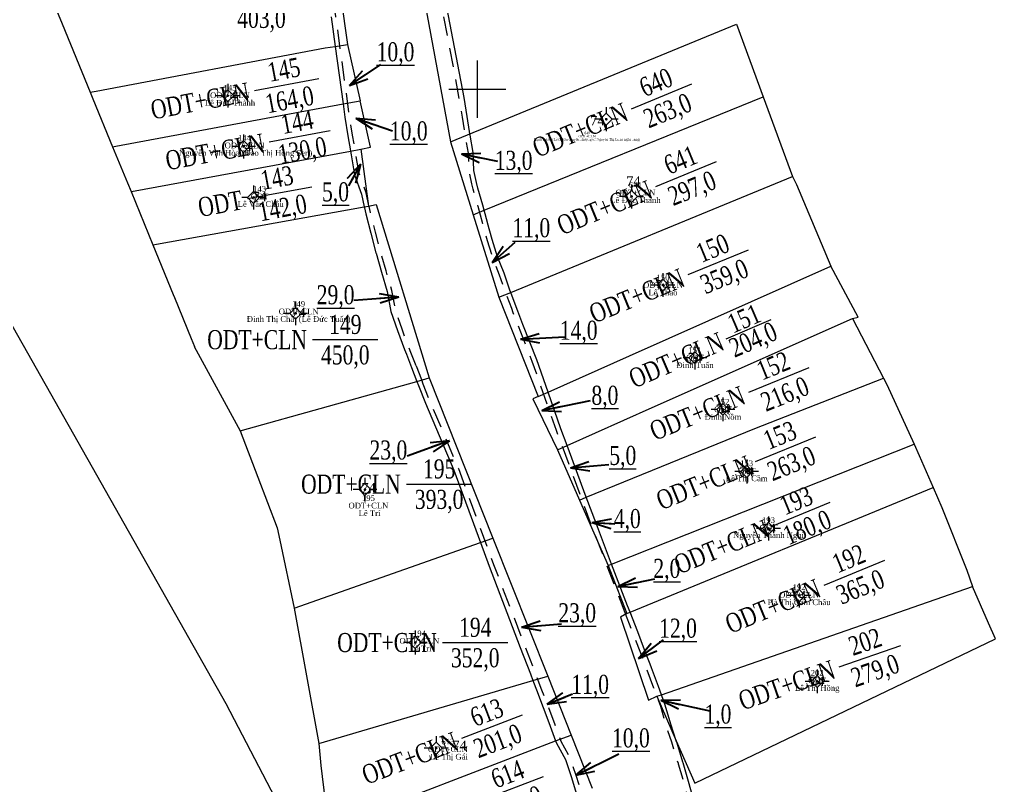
# Model space of a CAD drawing. Header units: metres. Extents: x 550998 to 551741, y 1839041 to 1839623.
# Drawn here: x 551551.9 to 551654.4, y 1839326.9 to 1839407.2 of the extents above; entities that cross this region are included whole.
import ezdxf
from ezdxf.enums import TextEntityAlignment as Align

# ---------------------------------------------------------------- set-up
doc = ezdxf.new("R2010")
doc.units = ezdxf.units.M
doc.header["$MEASUREMENT"] = 0
doc.linetypes.add('DGN Style 2', pattern=[3.355162, 2.013097, -1.342065])
for name, color, linetype, lineweight in [('Level 10', 7, 'Continuous', 0), ('Level 11', 7, 'Continuous', 0), ('Level 13', 7, 'Continuous', 0), ('Level 15', 7, 'Continuous', 0), ('Level 16', 7, 'Continuous', 0), ('Level 19', 7, 'Continuous', 0), ('Level 2', 7, 'Continuous', 0), ('Level 20', 7, 'Continuous', 0), ('Level 30', 7, 'Continuous', 0), ('Level 4', 7, 'Continuous', 0), ('Level 5', 7, 'Continuous', 0), ('Level 63', 7, 'Continuous', 0)]:
    doc.layers.add(name, color=color, linetype=linetype, lineweight=lineweight)
doc.styles.add('Style-Times New Roman', font='times.ttf')
doc.styles.add('Style-Vntime', font='Vntime.shx')
doc.dimstyles.get("Standard").update_dxf_attribs({"dimtxt": 0.18, "dimasz": 0.18, "dimexe": 0.18, "dimexo": 0.0625, "dimgap": 0.09, "dimtad": 0, "dimtih": 1, "dimtoh": 1, "dimdec": 4, "dimzin": 0, "dimdsep": 46, "dimtxsty": 'Standard', "dimcen": 0.09, "dimadec": 0, "dimazin": 0, "dimtfac": 1, "dimtdec": 4, "dimtofl": 0, "dimtmove": 0, "dimatfit": 3, "dimfxl": 1, "dimtolj": 1, "dimtzin": 0, "dimarcsym": 0})

# ---------------------------------------------------------------- blocks, each defined once
blk = doc.blocks.new('TerminatorOpen_0.5')
at = {"color": 0, "linetype": 'ByBlock', "lineweight": -2}
for q in [(-1, 0.25), (-1, 0), (-1, -0.25)]:
    blk.add_line((0, 0), q, dxfattribs=at)
blk = doc.blocks.new('CENTRD')
at = {"layer": 'Level 11', "linetype": 'Continuous', "lineweight": 0}
h = blk.add_hatch(color=1, dxfattribs=at)
edge = h.paths.add_edge_path()
edge.add_arc((0, 0), 1.5, 0, 360)
at = {"layer": 'Level 11', "color": 1, "linetype": 'Continuous', "lineweight": 0}
for p, q in [((0, 12.5), (0, 6.25)), ((-6.25, 0), (-12.5, 0)), ((0, 6.25), (-6.25, 0)), ((-6.25, 0), (0, -6.25)), ((6.25, 0), (0, 6.25)), ((0, -6.25), (6.25, 0)), ((12.5, 0), (6.25, 0)), ((0, -6.25), (0, -12.5))]:
    blk.add_line(p, q, dxfattribs=at)
blk = doc.blocks.new('N_THUA_14')
at = {"layer": 'Level 13', "color": 2, "linetype": 'Continuous', "lineweight": 0}
blk.add_line((2.871452, 0), (9.727452, 0), dxfattribs=at)
at = {"layer": 'Level 13', "color": 5, "linetype": 'Continuous', "lineweight": 0, "style": 'Style-Vntime', "width": 0.75}
blk.add_text('109', height=2, dxfattribs=at).set_placement((6.299452, 1.6), align=Align.MIDDLE_CENTER)
at = {"layer": 'Level 2', "color": 3, "linetype": 'Continuous', "lineweight": 0, "style": 'Style-Vntime', "width": 0.75}
blk.add_text('ODT+CLN', height=2, dxfattribs=at).set_placement((2.271452, 0), align=Align.MIDDLE_RIGHT)
at = {"layer": 'Level 4', "color": 1, "linetype": 'Continuous', "lineweight": 0, "style": 'Style-Vntime', "width": 0.75}
blk.add_text('403,0', height=2, dxfattribs=at).set_placement((6.299452, -1.6), align=Align.MIDDLE_CENTER)
blk = doc.blocks.new('N_THUA_15')
at = {"layer": 'Level 13', "color": 2, "linetype": 'Continuous', "lineweight": 0}
blk.add_line((-0.62475, -0.115538), (6.116933, 1.131234), dxfattribs=at)
at = {"layer": 'Level 13', "color": 5, "linetype": 'Continuous', "lineweight": 0, "style": 'Style-Vntime', "width": 0.75}
blk.add_text('143', height=2, rotation=10.477612, dxfattribs=at).set_placement((2.455129, 2.08117), align=Align.MIDDLE_CENTER)
at = {"layer": 'Level 2', "color": 3, "linetype": 'Continuous', "lineweight": 0, "style": 'Style-Vntime', "width": 0.75}
blk.add_text('ODT', height=2, rotation=10.477612, dxfattribs=at).set_placement((-1.214746, -0.224649), align=Align.MIDDLE_RIGHT)
at = {"layer": 'Level 4', "color": 1, "linetype": 'Continuous', "lineweight": 0, "style": 'Style-Vntime', "width": 0.75}
blk.add_text('142,0', height=2, rotation=10.477612, dxfattribs=at).set_placement((3.037053, -1.065474), align=Align.MIDDLE_CENTER)
blk = doc.blocks.new('N_THUA_16')
at = {"layer": 'Level 13', "color": 2, "linetype": 'Continuous', "lineweight": 0}
blk.add_line((2.684241, 0.499375), (9.087375, 1.69061), dxfattribs=at)
at = {"layer": 'Level 13', "color": 5, "linetype": 'Continuous', "lineweight": 0, "style": 'Style-Vntime', "width": 0.75}
blk.add_text('144', height=2, rotation=10.538793, dxfattribs=at).set_placement((5.607798, 2.589352), align=Align.MIDDLE_CENTER)
at = {"layer": 'Level 2', "color": 3, "linetype": 'Continuous', "lineweight": 0, "style": 'Style-Vntime', "width": 0.75}
blk.add_text('ODT+CLN', height=2, rotation=10.538793, dxfattribs=at).set_placement((2.123856, 0.395121), align=Align.MIDDLE_RIGHT)
at = {"layer": 'Level 4', "color": 1, "linetype": 'Continuous', "lineweight": 0, "style": 'Style-Vntime', "width": 0.75}
blk.add_text('130,0', height=2, rotation=10.538793, dxfattribs=at).set_placement((6.163818, -0.399367), align=Align.MIDDLE_CENTER)
blk = doc.blocks.new('N_THUA_17')
at = {"layer": 'Level 13', "color": 2, "linetype": 'Continuous', "lineweight": 0}
blk.add_line((2.824512, 0.533433), (9.56142, 1.805755), dxfattribs=at)
at = {"layer": 'Level 13', "color": 5, "linetype": 'Continuous', "lineweight": 0, "style": 'Style-Vntime', "width": 0.75}
blk.add_text('145', height=2, rotation=10.694828, dxfattribs=at).set_placement((5.896041, 2.741801), align=Align.MIDDLE_CENTER)
at = {"layer": 'Level 2', "color": 3, "linetype": 'Continuous', "lineweight": 0, "style": 'Style-Vntime', "width": 0.75}
blk.add_text('ODT+CLN', height=2, rotation=10.694828, dxfattribs=at).set_placement((2.234934, 0.422086), align=Align.MIDDLE_RIGHT)
at = {"layer": 'Level 4', "color": 1, "linetype": 'Continuous', "lineweight": 0, "style": 'Style-Vntime', "width": 0.75}
blk.add_text('164,0', height=2, rotation=10.694828, dxfattribs=at).set_placement((6.489891, -0.402613), align=Align.MIDDLE_CENTER)
blk = doc.blocks.new('N_THUA_18')
at = {"layer": 'Level 13', "color": 2, "linetype": 'Continuous', "lineweight": 0}
blk.add_line((2.871452, 0), (9.727452, 0), dxfattribs=at)
at = {"layer": 'Level 13', "color": 5, "linetype": 'Continuous', "lineweight": 0, "style": 'Style-Vntime', "width": 0.75}
blk.add_text('149', height=2, dxfattribs=at).set_placement((6.299452, 1.6), align=Align.MIDDLE_CENTER)
at = {"layer": 'Level 2', "color": 3, "linetype": 'Continuous', "lineweight": 0, "style": 'Style-Vntime', "width": 0.75}
blk.add_text('ODT+CLN', height=2, dxfattribs=at).set_placement((2.271452, 0), align=Align.MIDDLE_RIGHT)
at = {"layer": 'Level 4', "color": 1, "linetype": 'Continuous', "lineweight": 0, "style": 'Style-Vntime', "width": 0.75}
blk.add_text('450,0', height=2, dxfattribs=at).set_placement((6.299452, -1.6), align=Align.MIDDLE_CENTER)
blk = doc.blocks.new('N_THUA_19')
at = {"layer": 'Level 13', "color": 2, "linetype": 'Continuous', "lineweight": 0}
blk.add_line((2.65264, 1.091595), (8.992796, 3.700648), dxfattribs=at)
at = {"layer": 'Level 13', "color": 5, "linetype": 'Continuous', "lineweight": 0, "style": 'Style-Vntime', "width": 0.75}
blk.add_text('150', height=2, rotation=22.367779, dxfattribs=at).set_placement((5.213837, 3.875738), align=Align.MIDDLE_CENTER)
at = {"layer": 'Level 2', "color": 3, "linetype": 'Continuous', "lineweight": 0, "style": 'Style-Vntime', "width": 0.75}
blk.add_text('ODT+CLN', height=2, rotation=22.367779, dxfattribs=at).set_placement((2.097784, 0.863264), align=Align.MIDDLE_RIGHT)
at = {"layer": 'Level 4', "color": 1, "linetype": 'Continuous', "lineweight": 0, "style": 'Style-Vntime', "width": 0.75}
blk.add_text('359,0', height=2, rotation=22.367779, dxfattribs=at).set_placement((6.431599, 0.916505), align=Align.MIDDLE_CENTER)
blk = doc.blocks.new('N_THUA_20')
at = {"layer": 'Level 13', "color": 2, "linetype": 'Continuous', "lineweight": 0}
blk.add_line((2.650458, 1.08904), (8.992007, 3.694703), dxfattribs=at)
at = {"layer": 'Level 13', "color": 5, "linetype": 'Continuous', "lineweight": 0, "style": 'Style-Vntime', "width": 0.75}
blk.add_text('192', height=2, rotation=22.337148, dxfattribs=at).set_placement((5.213143, 3.871813), align=Align.MIDDLE_CENTER)
at = {"layer": 'Level 2', "color": 3, "linetype": 'Continuous', "lineweight": 0, "style": 'Style-Vntime', "width": 0.75}
blk.add_text('ODT+CLN', height=2, rotation=22.337148, dxfattribs=at).set_placement((2.09548, 0.861006), align=Align.MIDDLE_RIGHT)
at = {"layer": 'Level 4', "color": 1, "linetype": 'Continuous', "lineweight": 0, "style": 'Style-Vntime', "width": 0.75}
blk.add_text('365,0', height=2, rotation=22.337148, dxfattribs=at).set_placement((6.429322, 0.91193), align=Align.MIDDLE_CENTER)
blk = doc.blocks.new('N_THUA_21')
at = {"layer": 'Level 13', "color": 2, "linetype": 'Continuous', "lineweight": 0}
blk.add_line((2.867961, 0), (9.724961, 0), dxfattribs=at)
at = {"layer": 'Level 13', "color": 5, "linetype": 'Continuous', "lineweight": 0, "style": 'Style-Vntime', "width": 0.75}
blk.add_text('194', height=2, dxfattribs=at).set_placement((6.296461, 1.6), align=Align.MIDDLE_CENTER)
at = {"layer": 'Level 2', "color": 3, "linetype": 'Continuous', "lineweight": 0, "style": 'Style-Vntime', "width": 0.75}
blk.add_text('ODT+CLN', height=2, dxfattribs=at).set_placement((2.267961, 0), align=Align.MIDDLE_RIGHT)
at = {"layer": 'Level 4', "color": 1, "linetype": 'Continuous', "lineweight": 0, "style": 'Style-Vntime', "width": 0.75}
blk.add_text('352,0', height=2, dxfattribs=at).set_placement((6.296461, -1.6), align=Align.MIDDLE_CENTER)
blk = doc.blocks.new('N_THUA_22')
at = {"layer": 'Level 13', "color": 2, "linetype": 'Continuous', "lineweight": 0}
blk.add_line((2.874442, 0), (9.730442, 0), dxfattribs=at)
at = {"layer": 'Level 13', "color": 5, "linetype": 'Continuous', "lineweight": 0, "style": 'Style-Vntime', "width": 0.75}
blk.add_text('195', height=2, dxfattribs=at).set_placement((6.302442, 1.6), align=Align.MIDDLE_CENTER)
at = {"layer": 'Level 2', "color": 3, "linetype": 'Continuous', "lineweight": 0, "style": 'Style-Vntime', "width": 0.75}
blk.add_text('ODT+CLN', height=2, dxfattribs=at).set_placement((2.274442, 0), align=Align.MIDDLE_RIGHT)
at = {"layer": 'Level 4', "color": 1, "linetype": 'Continuous', "lineweight": 0, "style": 'Style-Vntime', "width": 0.75}
blk.add_text('393,0', height=2, dxfattribs=at).set_placement((6.302442, -1.6), align=Align.MIDDLE_CENTER)
blk = doc.blocks.new('N_THUA_27')
at = {"layer": 'Level 13', "color": 2, "linetype": 'Continuous', "lineweight": 0}
blk.add_line((2.680264, 1.027472), (9.081998, 3.48156), dxfattribs=at)
at = {"layer": 'Level 13', "color": 5, "linetype": 'Continuous', "lineweight": 0, "style": 'Style-Vntime', "width": 0.75}
blk.add_text('613', height=2, rotation=20.974192, dxfattribs=at).set_placement((5.308415, 3.748503), align=Align.MIDDLE_CENTER)
at = {"layer": 'Level 2', "color": 3, "linetype": 'Continuous', "lineweight": 0, "style": 'Style-Vntime', "width": 0.75}
blk.add_text('ODT+CLN', height=2, rotation=20.974192, dxfattribs=at).set_placement((2.120019, 0.812704), align=Align.MIDDLE_RIGHT)
at = {"layer": 'Level 4', "color": 1, "linetype": 'Continuous', "lineweight": 0, "style": 'Style-Vntime', "width": 0.75}
blk.add_text('201,0', height=2, rotation=20.974192, dxfattribs=at).set_placement((6.453847, 0.760529), align=Align.MIDDLE_CENTER)
blk = doc.blocks.new('N_THUA_28')
at = {"layer": 'Level 13', "color": 2, "linetype": 'Continuous', "lineweight": 0}
blk.add_line((2.678403, 1.026759), (9.080137, 3.480846), dxfattribs=at)
at = {"layer": 'Level 13', "color": 5, "linetype": 'Continuous', "lineweight": 0, "style": 'Style-Vntime', "width": 0.75}
blk.add_text('614', height=2, rotation=20.974192, dxfattribs=at).set_placement((5.306554, 3.747789), align=Align.MIDDLE_CENTER)
at = {"layer": 'Level 2', "color": 3, "linetype": 'Continuous', "lineweight": 0, "style": 'Style-Vntime', "width": 0.75}
blk.add_text('ODT+CLN', height=2, rotation=20.974192, dxfattribs=at).set_placement((2.118158, 0.81199), align=Align.MIDDLE_RIGHT)
at = {"layer": 'Level 4', "color": 1, "linetype": 'Continuous', "lineweight": 0, "style": 'Style-Vntime', "width": 0.75}
blk.add_text('168,0', height=2, rotation=20.974192, dxfattribs=at).set_placement((6.451986, 0.759816), align=Align.MIDDLE_CENTER)
blk = doc.blocks.new('N_THUA_30')
at = {"layer": 'Level 13', "color": 2, "linetype": 'Continuous', "lineweight": 0}
blk.add_line((2.653045, 1.09192), (8.993067, 3.701297), dxfattribs=at)
at = {"layer": 'Level 13', "color": 5, "linetype": 'Continuous', "lineweight": 0, "style": 'Style-Vntime', "width": 0.75}
blk.add_text('640', height=2, rotation=22.370707, dxfattribs=at).set_placement((5.2141, 3.876194), align=Align.MIDDLE_CENTER)
at = {"layer": 'Level 2', "color": 3, "linetype": 'Continuous', "lineweight": 0, "style": 'Style-Vntime', "width": 0.75}
blk.add_text('ODT+CLN', height=2, rotation=22.370707, dxfattribs=at).set_placement((2.098201, 0.863561), align=Align.MIDDLE_RIGHT)
at = {"layer": 'Level 4', "color": 1, "linetype": 'Continuous', "lineweight": 0, "style": 'Style-Vntime', "width": 0.75}
blk.add_text('263,0', height=2, rotation=22.370707, dxfattribs=at).set_placement((6.432012, 0.917023), align=Align.MIDDLE_CENTER)
blk = doc.blocks.new('N_THUA_31')
at = {"layer": 'Level 13', "color": 2, "linetype": 'Continuous', "lineweight": 0}
blk.add_line((2.565549, 1.055756), (8.905705, 3.664809), dxfattribs=at)
at = {"layer": 'Level 13', "color": 5, "linetype": 'Continuous', "lineweight": 0, "style": 'Style-Vntime', "width": 0.75}
blk.add_text('641', height=2, rotation=22.367779, dxfattribs=at).set_placement((5.126747, 3.839899), align=Align.MIDDLE_CENTER)
at = {"layer": 'Level 2', "color": 3, "linetype": 'Continuous', "lineweight": 0, "style": 'Style-Vntime', "width": 0.75}
blk.add_text('ODT+CLN', height=2, rotation=22.367779, dxfattribs=at).set_placement((2.010693, 0.827425), align=Align.MIDDLE_RIGHT)
at = {"layer": 'Level 4', "color": 1, "linetype": 'Continuous', "lineweight": 0, "style": 'Style-Vntime', "width": 0.75}
blk.add_text('297,0', height=2, rotation=22.367779, dxfattribs=at).set_placement((6.344508, 0.880666), align=Align.MIDDLE_CENTER)
blk = doc.blocks.new('N_THUA_38')
at = {"layer": 'Level 13', "color": 2, "linetype": 'Continuous', "lineweight": 0}
blk.add_line((-0.509671, -0.118923), (4.49782, 1.049491), dxfattribs=at)
at = {"layer": 'Level 13', "color": 5, "linetype": 'Continuous', "lineweight": 0, "style": 'Style-Vntime', "width": 0.75}
blk.add_text('151', height=2, rotation=13.134022, dxfattribs=at).set_placement((1.721399, 1.633894), align=Align.MIDDLE_CENTER)
at = {"layer": 'Level 2', "color": 3, "linetype": 'Continuous', "lineweight": 0, "style": 'Style-Vntime', "width": 0.75}
blk.add_text('ODT+CLN', height=2, rotation=13.134022, dxfattribs=at).set_placement((-0.9479, -0.221177), align=Align.MIDDLE_RIGHT)
at = {"layer": 'Level 4', "color": 1, "linetype": 'Continuous', "lineweight": 0, "style": 'Style-Vntime', "width": 0.75}
blk.add_text('204,0', height=2, rotation=13.134022, dxfattribs=at).set_placement((2.26675, -0.703325), align=Align.MIDDLE_CENTER)
blk = doc.blocks.new('N_THUA_39')
at = {"layer": 'Level 13', "color": 2, "linetype": 'Continuous', "lineweight": 0}
blk.add_line((-0.592678, -0.242321), (5.753389, 2.35232), dxfattribs=at)
at = {"layer": 'Level 13', "color": 5, "linetype": 'Continuous', "lineweight": 0, "style": 'Style-Vntime', "width": 0.75}
blk.add_text('152', height=2, rotation=22.237598, dxfattribs=at).set_placement((1.974838, 2.535995), align=Align.MIDDLE_CENTER)
at = {"layer": 'Level 2', "color": 3, "linetype": 'Continuous', "lineweight": 0, "style": 'Style-Vntime', "width": 0.75}
blk.add_text('ODT+CLN', height=2, rotation=22.237598, dxfattribs=at).set_placement((-1.148052, -0.46939), align=Align.MIDDLE_RIGHT)
at = {"layer": 'Level 4', "color": 1, "linetype": 'Continuous', "lineweight": 0, "style": 'Style-Vntime', "width": 0.75}
blk.add_text('216,0', height=2, rotation=22.237598, dxfattribs=at).set_placement((3.185873, -0.425997), align=Align.MIDDLE_CENTER)
blk = doc.blocks.new('N_THUA_40')
at = {"layer": 'Level 13', "color": 2, "linetype": 'Continuous', "lineweight": 0}
blk.add_line((-0.588555, -0.240636), (5.758438, 2.354384), dxfattribs=at)
at = {"layer": 'Level 13', "color": 5, "linetype": 'Continuous', "lineweight": 0, "style": 'Style-Vntime', "width": 0.75}
blk.add_text('153', height=2, rotation=22.237598, dxfattribs=at).set_placement((1.979424, 2.53787), align=Align.MIDDLE_CENTER)
at = {"layer": 'Level 2', "color": 3, "linetype": 'Continuous', "lineweight": 0, "style": 'Style-Vntime', "width": 0.75}
blk.add_text('ODT+CLN', height=2, rotation=22.237598, dxfattribs=at).set_placement((-1.143929, -0.467705), align=Align.MIDDLE_RIGHT)
at = {"layer": 'Level 4', "color": 1, "linetype": 'Continuous', "lineweight": 0, "style": 'Style-Vntime', "width": 0.75}
blk.add_text('263,0', height=2, rotation=22.237598, dxfattribs=at).set_placement((3.190458, -0.424122), align=Align.MIDDLE_CENTER)
blk = doc.blocks.new('N_THUA_41')
at = {"layer": 'Level 13', "color": 2, "linetype": 'Continuous', "lineweight": 0}
blk.add_line((-0.553102, -0.227263), (5.471185, 2.248042), dxfattribs=at)
at = {"layer": 'Level 13', "color": 5, "linetype": 'Continuous', "lineweight": 0, "style": 'Style-Vntime', "width": 0.75}
blk.add_text('193', height=2, rotation=22.337148, dxfattribs=at).set_placement((1.881356, 2.416334), align=Align.MIDDLE_CENTER)
at = {"layer": 'Level 2', "color": 3, "linetype": 'Continuous', "lineweight": 0, "style": 'Style-Vntime', "width": 0.75}
blk.add_text('ODT+CLN', height=2, rotation=22.337148, dxfattribs=at).set_placement((-1.080331, -0.443895), align=Align.MIDDLE_RIGHT)
at = {"layer": 'Level 4', "color": 1, "linetype": 'Continuous', "lineweight": 0, "style": 'Style-Vntime', "width": 0.75}
blk.add_text('180,0', height=2, rotation=22.337148, dxfattribs=at).set_placement((3.036726, -0.395555), align=Align.MIDDLE_CENTER)
blk = doc.blocks.new('N_THUA_42')
at = {"layer": 'Level 13', "color": 2, "linetype": 'Continuous', "lineweight": 0}
blk.add_line((-0.60522, -0.210576), (5.870981, 2.042704), dxfattribs=at)
at = {"layer": 'Level 13', "color": 5, "linetype": 'Continuous', "lineweight": 0, "style": 'Style-Vntime', "width": 0.75}
blk.add_text('202', height=2, rotation=19.18444, dxfattribs=at).set_placement((2.107104, 2.427209), align=Align.MIDDLE_CENTER)
at = {"layer": 'Level 2', "color": 3, "linetype": 'Continuous', "lineweight": 0, "style": 'Style-Vntime', "width": 0.75}
blk.add_text('ODT+CLN', height=2, rotation=19.18444, dxfattribs=at).set_placement((-1.171899, -0.407742), align=Align.MIDDLE_RIGHT)
at = {"layer": 'Level 4', "color": 1, "linetype": 'Continuous', "lineweight": 0, "style": 'Style-Vntime', "width": 0.75}
blk.add_text('279,0', height=2, rotation=19.18444, dxfattribs=at).set_placement((3.158657, -0.595081), align=Align.MIDDLE_CENTER)

msp = doc.modelspace()

# ---------------------------------------------------------------- linework, layer by layer
at = {"layer": 'Level 10', "color": 7, "linetype": 'Continuous', "lineweight": 0}
for p, q in [((551584.36, 1839418.49), (551586.38, 1839404.63)), ((551594.4843, 1839409.0111), (551597.1689, 1839394.4058)), ((551627.2183, 1839406.7733), (551630.0186, 1839399.1507)), ((551586.38, 1839404.63), (551587.69, 1839398.72)), ((551630.0186, 1839399.1507), (551633.09, 1839390.79)), ((551587.7815, 1839393.6553), (551588.5577, 1839387.6765)), ((551599.5503, 1839386.7623), (551602.25, 1839378.1)), ((551602.25, 1839378.1), (551606.37, 1839367.68)), ((551639.4, 1839375.86), (551642.64, 1839369.61)), ((551608.41, 1839362.11), (551610.72, 1839356.82)), ((551610.72, 1839356.82), (551613.72, 1839349.95)), ((551613.72, 1839349.95), (551615.71, 1839344.92))]:
    msp.add_line(p, q, dxfattribs=at)
at = {"layer": 'Level 10', "color": 2, "linetype": 'Continuous', "lineweight": 0}
for p, q in [((551597.1689, 1839394.4058), (551627.2183, 1839406.7733)), ((551575.11, 1839364.1), (551575.1122, 1839364.0943))]:
    msp.add_line(p, q, dxfattribs=at)
at = {"layer": 'Level 10', "color": 2}
for p, q in [((551570.28, 1839372.92), (551575.11, 1839364.1)), ((551601.63, 1839352.8199), (551607.3893, 1839338.3316)), ((551580.76, 1839345.48), (551583.37, 1839331.27))]:
    msp.add_line(p, q, dxfattribs=at)
at = {"layer": 'Level 10', "color": 2, "linetype": 'Continuous', "lineweight": 0, "flags": 128}
for points in [[(551553.5791, 1839412.3954), (551554.63, 1839411.13), (551556.42, 1839406.79), (551559.3589, 1839399.6127)], [(551559.3589, 1839399.6127), (551559.36, 1839399.61), (551559.64, 1839398.93), (551561.71, 1839393.89), (551561.7105, 1839393.8887)], [(551561.7105, 1839393.8887), (551563.27, 1839390.11), (551563.6397, 1839389.1907)], [(551563.6397, 1839389.1907), (551563.64, 1839389.19), (551564.5521, 1839386.9618), (551565.92, 1839383.62), (551565.9238, 1839383.6107)], [(551565.9238, 1839383.6107), (551568.0753, 1839378.3964), (551568.21, 1839378.07), (551569.9708, 1839373.7888), (551570.3202, 1839372.9394), (551570.28, 1839372.92)], [(551575.1122, 1839364.0943), (551576.96, 1839359.22), (551578.98, 1839353.92), (551579.25, 1839352.62), (551580.76, 1839345.48)]]:
    msp.add_lwpolyline(points, dxfattribs=at)
at = {"layer": 'Level 10', "color": 7, "linetype": 'Continuous', "lineweight": 0, "flags": 128}
for points in [[(551559.3589, 1839399.6127), (551559.98, 1839399.73), (551584.02, 1839404.27), (551585.0744, 1839404.4308), (551586.38, 1839404.63)], [(551561.7105, 1839393.8887), (551562.04, 1839393.95), (551585.9022, 1839398.3875), (551587.69, 1839398.72)], [(551587.7815, 1839393.6553), (551588.78, 1839393.84), (551587.69, 1839398.72)], [(551599.5503, 1839386.7623), (551600.7169, 1839387.2366), (551630.0186, 1839399.1507)], [(551597.1689, 1839394.4058), (551597.17, 1839394.4), (551599.5503, 1839386.7623)], [(551563.6397, 1839389.1907), (551563.69, 1839389.2), (551586.6716, 1839393.4501), (551587.7815, 1839393.6553)], [(551602.25, 1839378.1), (551603.5095, 1839378.6183), (551633.09, 1839390.79)], [(551633.09, 1839390.79), (551633.52, 1839389.93), (551637.11, 1839381.37)], [(551565.9238, 1839383.6107), (551588.1223, 1839387.5983), (551588.5577, 1839387.6765)], [(551588.5577, 1839387.6765), (551589.3869, 1839387.8255), (551594.94, 1839369.64)], [(551606.37, 1839367.68), (551607.424, 1839368.1494), (551615.98, 1839371.96), (551637.11, 1839381.37)], [(551639.4, 1839375.86), (551640, 1839376), (551637.11, 1839381.37)], [(551608.41, 1839362.11), (551609.4219, 1839362.5594), (551618.34, 1839366.52), (551639.4, 1839375.86)], [(551610.72, 1839356.82), (551611.4425, 1839357.1154), (551629.14, 1839364.35), (551642.64, 1839369.61)], [(551642.64, 1839369.61), (551642.98, 1839368.95), (551645.85, 1839362.69)], [(551606.37, 1839367.68), (551605.81, 1839367.43), (551608.41, 1839362.11)], [(551613.72, 1839349.95), (551614.097, 1839350.0995), (551645.85, 1839362.69)], [(551645.85, 1839362.69), (551646.39, 1839361.5), (551647.86, 1839358.13)], [(551615.71, 1839344.92), (551616.0345, 1839345.0533), (551647.86, 1839358.13)], [(551647.86, 1839358.13), (551648.77, 1839356.06), (551651.39, 1839349.47), (551651.98, 1839347.76)], [(551618.84, 1839336.23), (551620.8825, 1839331.5717), (551622.83, 1839327.13), (551654.4, 1839342.27), (551653.67, 1839343.9), (551651.98, 1839347.76)], [(551618.84, 1839336.23), (551619.3309, 1839336.4008), (551651.98, 1839347.76)], [(551615.71, 1839344.92), (551615.04, 1839344.53), (551617.98, 1839335.84), (551618.84, 1839336.23)]]:
    msp.add_lwpolyline(points, dxfattribs=at)
at = {"layer": 'Level 10', "color": 3, "linetype": 'Continuous', "lineweight": 13, "flags": 128}
msp.add_lwpolyline([(551546.85, 1839382.66), (551573.59, 1839335.46), (551585.1706, 1839313.2789)], dxfattribs=at)
at = {"layer": 'Level 10', "color": 2, "flags": 128}
for points in [[(551575.1122, 1839364.0943), (551593.6578, 1839369.2814), (551594.94, 1839369.64)], [(551594.94, 1839369.64), (551601.63, 1839352.82), (551601.63, 1839352.8199)], [(551580.76, 1839345.48), (551600.3331, 1839352.3638), (551601.63, 1839352.8199)], [(551583.37, 1839331.27), (551605.8416, 1839337.8766), (551607.3893, 1839338.3316)], [(551607.3893, 1839338.3316), (551607.39, 1839338.33), (551609.84, 1839332.17)], [(551584.38, 1839322.41), (551608.214, 1839331.5467), (551609.84, 1839332.17)], [(551609.84, 1839332.17), (551612.06, 1839326.6), (551612.0615, 1839326.5962)], [(551583.37, 1839331.27), (551583.56, 1839328.98), (551584.35, 1839322.64), (551584.38, 1839322.41)]]:
    msp.add_lwpolyline(points, dxfattribs=at)
at = {"layer": 'Level 19', "color": 1, "linetype": 'DGN Style 2', "lineweight": 0}
msp.add_line((551593.565625, 1839370.898465), (551594.123825, 1839369.462565), dxfattribs=at)
at = {"layer": 'Level 19', "color": 1, "linetype": 'DGN Style 2', "lineweight": 0, "flags": 128}
for points in [[(551615.56845, 1839344.872199), (551615.303828, 1839345.553186), (551612.028066, 1839354.100939), (551608.301905, 1839364.139971), (551605.767372, 1839371.358361), (551603.777633, 1839376.477658), (551603.607983, 1839376.917457), (551603.040784, 1839378.444216), (551602.953647, 1839378.678894), (551602.339396, 1839380.439137), (551601.636962, 1839382.189642), (551601.083363, 1839384.007016), (551600.583658, 1839385.771496), (551600.570023, 1839385.82149), (551600.097675, 1839387.628436), (551599.560007, 1839389.435395), (551599.427478, 1839390.021185), (551599.144739, 1839391.331105), (551599.071784, 1839393.234883), (551598.750596, 1839395.044429), (551598.732208, 1839395.155375), (551598.689001, 1839395.416917), (551598.431418, 1839396.996529), (551598.110492, 1839398.963846), (551596.121535, 1839409.403395), (551594.354856, 1839421.280478), (551594.033518, 1839423.251028), (551593.711523, 1839425.2249), (551593.556116, 1839426.178039), (551593.470206, 1839426.704789), (551593.384816, 1839427.221404), (551593.020889, 1839429.289641), (551592.622423, 1839431.351854), (551592.205078, 1839433.408596), (551591.738935, 1839435.453099), (551591.238292, 1839437.491834), (551590.845938, 1839438.994993), (551590.704367, 1839439.519343), (551590.135699, 1839441.54123), (551589.547607, 1839443.506437), (551588.530715, 1839445.382143), (551587.849362, 1839447.410211), (551587.149962, 1839449.38238), (551586.618449, 1839450.815163), (551586.42809, 1839451.318831)], [(551588.611047, 1839387.703784), (551588.316573, 1839389.068194), (551587.595604, 1839391.076971), (551587.23243, 1839393.122624), (551587.164672, 1839393.533063), (551587.163552, 1839393.539593), (551586.906282, 1839395.116672), (551586.585409, 1839397.084376), (551585.143698, 1839407.609549), (551583.399954, 1839418.282841), (551583.207767, 1839419.458863), (551582.563882, 1839423.406669), (551582.32239, 1839424.887636), (551582.244279, 1839425.359827), (551581.913515, 1839427.23964), (551581.54728, 1839429.135794), (551580.997981, 1839430.971012), (551580.578464, 1839432.810607), (551580.123709, 1839434.662663), (551579.767265, 1839436.028193), (551579.637339, 1839436.509535), (551579.1213, 1839438.344474), (551578.522814, 1839440.344117), (551576.466838, 1839441.678127), (551575.92444, 1839443.292683), (551575.295638, 1839445.06582), (551574.818151, 1839446.352939), (551574.62671, 1839446.859469)], [(551593.565641, 1839370.898423), (551593.022464, 1839372.29605), (551592.832911, 1839372.787359), (551592.096843, 1839374.768635), (551591.412619, 1839376.729772), (551591.035995, 1839378.825188), (551590.41224, 1839380.872676), (551589.852258, 1839382.85045), (551589.839684, 1839382.896581), (551589.305195, 1839384.940865), (551588.77368, 1839386.981062), (551588.631121, 1839387.610721), (551588.611058, 1839387.703729)], [(551594.123847, 1839369.462508), (551594.290247, 1839369.034308), (551595.011916, 1839367.177493), (551598.007273, 1839360.129358), (551601.707486, 1839350.07773), (551604.969183, 1839341.533429), (551606.038689, 1839338.781755), (551606.735387, 1839336.90676), (551607.321063, 1839335.400009), (551607.452728, 1839335.059817), (551608.126291, 1839333.270571), (551608.756687, 1839331.51486), (551609.727553, 1839329.821616), (551610.334954, 1839327.950634), (551610.89764, 1839326.122137), (551610.899177, 1839326.117218), (551610.901197, 1839326.110425), (551610.91643, 1839326.059375), (551611.435584, 1839324.273629), (551611.957567, 1839322.370598), (551612.004072, 1839321.087003)], [(551634.52598, 1839268.51179), (551634.28328, 1839269.65069), (551634.108273, 1839270.471676), (551632.969358, 1839276.256023), (551629.541597, 1839293.975871), (551629.367594, 1839294.775852), (551625.434849, 1839311.116069), (551624.991973, 1839313.193996), (551624.481573, 1839315.130194), (551624.062184, 1839317.097872), (551623.74949, 1839318.564475), (551623.640194, 1839319.072369), (551623.182366, 1839321.104978), (551622.691876, 1839323.136234), (551622.23367, 1839325.168819), (551621.684617, 1839327.170269), (551621.12014, 1839329.112085), (551621.10326, 1839329.168445), (551620.490042, 1839331.161279), (551620.406928, 1839331.417327), (551619.843747, 1839333.151921), (551619.248542, 1839335.150548), (551618.547609, 1839337.102828), (551617.81268, 1839339.054963), (551617.670137, 1839339.423189), (551617.082777, 1839340.934531), (551616.372282, 1839342.804217), (551615.568469, 1839344.872152)]]:
    msp.add_lwpolyline(points, dxfattribs=at)
at = {"layer": 'Level 30', "color": 5, "linetype": 'Continuous', "lineweight": 0, "flags": 128}
for points in [[(551622.7189, 1839325.29), (551622.1658, 1839327.3062), (551621.5997, 1839329.2536), (551621.5817, 1839329.3137), (551620.9668, 1839331.312), (551620.8825, 1839331.5717), (551620.3212, 1839333.3005), (551619.7238, 1839335.3065), (551619.3309, 1839336.4008), (551619.0169, 1839337.2754), (551618.2798, 1839339.2333), (551618.1363, 1839339.604), (551617.5495, 1839341.1139), (551616.839, 1839342.9836), (551616.0345, 1839345.0533), (551615.7703, 1839345.7332), (551614.097, 1839350.0995), (551612.4959, 1839354.2774), (551611.4425, 1839357.1154), (551609.4219, 1839362.5594), (551608.7722, 1839364.3098), (551607.424, 1839368.1494), (551606.2364, 1839371.5318), (551605.5119, 1839373.3959), (551604.7873, 1839375.2601), (551604.2439, 1839376.6582), (551604.0756, 1839377.0945), (551603.5095, 1839378.6183), (551603.4241, 1839378.8483), (551602.8077, 1839380.6147), (551602.109, 1839382.3559), (551601.5631, 1839384.148), (551601.0654, 1839385.9054), (551601.0531, 1839385.9505), (551600.7169, 1839387.2366), (551600.5793, 1839387.763), (551600.044, 1839389.562), (551599.9157, 1839390.1291), (551599.6427, 1839391.3939), (551599.5701, 1839393.2884), (551599.2434, 1839395.129), (551599.2255, 1839395.237), (551599.1824, 1839395.4979), (551598.9249, 1839397.077), (551598.6029, 1839399.0509), (551596.6146, 1839409.487)], [(551584.6492, 1839407.5353), (551585.0744, 1839404.4308), (551585.9022, 1839398.3875), (551586.0909, 1839397.0102), (551586.4128, 1839395.0362), (551586.6704, 1839393.4571), (551586.6716, 1839393.4501), (551586.7396, 1839393.0382), (551587.1107, 1839390.9479), (551587.8348, 1839388.9304), (551588.1223, 1839387.5983), (551588.1429, 1839387.5028), (551588.2878, 1839386.8628), (551588.8214, 1839384.8146), (551589.3566, 1839382.7676), (551589.3705, 1839382.7166), (551589.9325, 1839380.7317), (551590.5491, 1839378.7077), (551590.9275, 1839376.6024), (551591.6264, 1839374.5992), (551592.3653, 1839372.6103), (551592.5562, 1839372.1155), (551593.0996, 1839370.7173), (551593.6578, 1839369.2814), (551593.8242, 1839368.8532), (551594.5487, 1839366.9891), (551597.5423, 1839359.9451), (551600.3331, 1839352.3638), (551601.2393, 1839349.9022), (551604.5026, 1839341.3537), (551605.5713, 1839338.6041), (551605.8416, 1839337.8766), (551606.268, 1839336.7291), (551606.8549, 1839335.2192), (551606.9856, 1839334.8815), (551607.657, 1839333.098), (551608.214, 1839331.5467), (551608.301, 1839331.3044), (551609.268, 1839329.6179), (551609.8582, 1839327.7999), (551610.4204, 1839325.973)]]:
    msp.add_lwpolyline(points, dxfattribs=at)
at = {"layer": 'Level 63', "color": 7, "linetype": 'Continuous', "lineweight": 0}
for p, q in [((551600, 1839396.9431), (551600, 1839402.9431)), ((551597, 1839399.9431), (551603, 1839399.9431))]:
    msp.add_line(p, q, dxfattribs=at)

# ---------------------------------------------------------------- block references
at = {"layer": 'Level 11', "color": 1, "linetype": 'Continuous', "lineweight": 0, "xscale": 0.1, "yscale": 0.1, "zscale": 0.1}
for p in [(551573.794406, 1839399.254583), (551613.53517, 1839396.782952), (551575.463716, 1839393.925531), (551576.507131, 1839388.572279), (551616.191091, 1839388.675004), (551619.490939, 1839379.386282), (551580.922, 1839376.414948), (551622.8443, 1839371.761295), (551625.786304, 1839366.340041), (551628.277521, 1839359.81993), (551588.201194, 1839357.921569), (551630.568265, 1839353.832397), (551633.776992, 1839346.814612), (551593.484517, 1839341.875189), (551635.678415, 1839337.797412), (551595.67483, 1839330.800662)]:
    msp.add_blockref('CENTRD', p, dxfattribs=at)
at = {"layer": 'Level 16', "color": 7, "linetype": 'Continuous', "lineweight": 0, "xscale": 2, "yscale": 2, "zscale": 2}
for p, rotation in [((551586.574321, 1839400.326271), 213.829851), ((551598.324428, 1839393.13843), 168.528963), ((551587.73079, 1839392.074954), 61.146068), ((551601.546168, 1839381.764643), 221.406149), ((551612.063366, 1839354.472544), 176.518509), ((551614.759805, 1839347.737183), 192.141354), ((551616.931501, 1839340.195378), 216.728019), ((551607.321063, 1839335.400009), 201.881202)]:
    msp.add_blockref('TerminatorOpen_0.5', p, dxfattribs=dict(at, rotation=rotation))
at = {"layer": 'Level 2', "color": 3, "linetype": 'Continuous', "lineweight": 0}
for name, p in [('N_THUA_14', (551571.038237, 1839408.967601)), ('N_THUA_17', (551573.794406, 1839399.254583)), ('N_THUA_30', (551613.53517, 1839396.782952)), ('N_THUA_16', (551575.463716, 1839393.925531)), ('N_THUA_31', (551616.191091, 1839388.675004)), ('N_THUA_15', (551576.507131, 1839388.572279)), ('N_THUA_19', (551619.490939, 1839379.386282)), ('N_THUA_18', (551579.837519, 1839373.655695)), ('N_THUA_39', (551629.095361, 1839368.385167)), ('N_THUA_40', (551629.778391, 1839361.095192)), ('N_THUA_22', (551589.686373, 1839358.496721)), ('N_THUA_41', (551631.585214, 1839354.357094)), ('N_THUA_20', (551633.776992, 1839346.814612)), ('N_THUA_21', (551593.484517, 1839341.875189)), ('N_THUA_42', (551638.600568, 1839339.531401)), ('N_THUA_27', (551595.67483, 1839330.800662)), ('N_THUA_28', (551597.864867, 1839324.337056))]:
    msp.add_blockref(name, p, dxfattribs=at)
at = {"layer": 'Level 2', "color": 3, "linetype": 'Continuous', "lineweight": 0, "rotation": 10.136996}
msp.add_blockref('N_THUA_38', (551626.592493, 1839373.961921), dxfattribs=at)

# ---------------------------------------------------------------- texts
at = {"layer": 'Level 15', "color": 3, "linetype": 'Continuous', "lineweight": 0, "attachment_point": 5, "line_spacing_factor": 0.790495, "style": 'Style-Times New Roman'}
for s, insert, char_height in [('145\\PODT+CLN\\PLê Đức Thành', (551574.03292, 1839399.293904), 0.6), ('144\\PODT+CLN\\P Nguyễn Văn Hòa (Đào Thị Hồng Sen)', (551575.558353, 1839393.938491), 0.6), ('640\\PODT+CLN\\PHạnh Lương Lễ (Nhận chuyển nhượng từ Nguyễn Thị Loan ngân hàng)', (551611.518902, 1839394.965782), 0.254615), ('641\\PODT+CLN\\PLê Đức Thành', (551616.598108, 1839389.079722), 0.6), ('143\\PODT\\P Lê Văn Châu', (551577.142763, 1839388.673913), 0.6), ('150\\PODT+CLN\\PLê Thao', (551619.490953, 1839379.386279), 0.6), ('149\\PODT+CLN\\PĐinh Thị Chắt (Lê Đức Tuấn) ', (551581.237538, 1839376.517121), 0.6), ('151\\PODT\\PĐinh Tuấn', (551622.844293, 1839371.761293), 0.6), ('152\\PODT\\PĐinh Nồm', (551625.786289, 1839366.340028), 0.6), ('153\\PODT\\PLê Thị Cầm', (551628.277536, 1839359.819926), 0.6), ('195\\PODT+CLN\\P Lê Trí', (551588.566749, 1839356.238816), 0.6), ('193\\PODT\\PNguyễn Thanh Nghị', (551630.568285, 1839353.832409), 0.6), ('192\\PODT+CLN\\PHà Thị Cẩm Châu', (551633.77698, 1839346.814614), 0.6), ('194\\PODT+CLN\\P Lê Tri', (551593.922244, 1839342.039302), 0.6), ('202\\PODT\\PLê Thị Hồng', (551635.678414, 1839337.797409), 0.6), ('613\\PODT+CLN\\P Lê Thị Gái', (551596.907674, 1839330.608502), 0.6)]:
    msp.add_mtext(s, dxfattribs=dict(at, insert=insert, char_height=char_height))
at = {"layer": 'Level 20', "color": 7, "linetype": 'Continuous', "lineweight": 0, "char_height": 1, "attachment_point": 5, "line_spacing_factor": 0.6, "style": 'Style-Times New Roman'}
for insert in [(551574.03292, 1839399.293904), (551612.602792, 1839396.630403), (551575.558353, 1839393.938491), (551616.382435, 1839390.290487), (551577.142763, 1839388.673913), (551619.490953, 1839379.386279), (551581.237538, 1839376.517121), (551622.844293, 1839371.761293), (551625.786289, 1839366.340028), (551628.277536, 1839359.819926), (551588.588777, 1839358.12348), (551630.568285, 1839353.832409), (551633.77698, 1839346.814614), (551593.922244, 1839342.039302), (551635.678414, 1839337.797409), (551598.129919, 1839331.068966)]:
    msp.add_mtext('74', dxfattribs=dict(at, insert=insert))
at = {"layer": 'Level 5', "color": 5, "linetype": 'Continuous', "lineweight": 0, "style": 'Style-Vntime', "width": 0.75}
for s, p in [('%%u10,0%%U', (551591.408236, 1839403.860215)), ('%%u10,0%%U', (551592.80061, 1839395.560722)), ('%%u13,0%%U', (551603.809931, 1839392.472102)), ('%%u5,0%%U', (551585.112538, 1839389.168314)), ('%%u11,0%%U', (551605.668152, 1839385.400063)), ('%%u29,0%%U', (551585.120676, 1839378.36947)), ('%%u14,0%%U', (551610.642253, 1839374.642878)), ('%%u8,0%%U', (551613.391975, 1839367.817119)), ('%%u23,0%%U', (551590.661576, 1839362.077052)), ('%%u5,0%%U', (551615.271684, 1839361.507164)), ('%%u4,0%%U', (551615.740918, 1839354.880207)), ('%%u2,0%%U', (551619.898046, 1839349.655753)), ('%%u23,0%%U', (551610.484666, 1839344.998403)), ('%%u12,0%%U', (551621.070577, 1839343.379783)), ('%%u11,0%%U', (551611.842023, 1839337.490104)), ('%%u1,0%%U', (551625.259933, 1839334.367811)), ('%%u10,0%%U', (551616.122837, 1839331.867272))]:
    msp.add_text(s, height=2, dxfattribs=at).set_placement(p, align=Align.MIDDLE_CENTER)

# ---------------------------------------------------------------- leaders
at = {"layer": 'Level 16', "color": 7, "linetype": 'Continuous', "lineweight": 0}
for points in [[(551586.574321, 1839400.326271), (551589.853523, 1839402.523981)], [(551587.244083, 1839396.895741), (551591.082257, 1839395.560722)], [(551598.324428, 1839393.13843), (551602.103219, 1839392.371615)], [(551587.73079, 1839392.074954), (551586.479642, 1839389.80419)], [(551601.546168, 1839381.764643), (551603.962178, 1839383.895103)], [(551591.7728, 1839378.116283), (551587.042705, 1839377.772539)], [(551604.522747, 1839373.719106), (551609.182194, 1839373.934958)], [(551606.773895, 1839366.23021), (551611.892816, 1839367.257666)], [(551597.086968, 1839363.026257), (551592.61735, 1839361.439744)], [(551609.764925, 1839360.198299), (551613.806032, 1839360.558592)], [(551612.063366, 1839354.472544), (551614.435152, 1839354.328248)], [(551614.759805, 1839347.737183), (551618.642678, 1839348.57253)], [(551604.635803, 1839343.489281), (551608.825806, 1839343.829558)], [(551616.931501, 1839340.195378), (551619.543812, 1839342.144522)], [(551607.321063, 1839335.400009), (551609.996797, 1839336.474627)], [(551619.273629, 1839335.811961), (551624.416278, 1839334.698164)], [(551610.334954, 1839327.950634), (551614.855232, 1839330.197154)]]:
    msp.add_leader(points, dimstyle='Standard', override={"dimtxt": 2, "dimasz": 2, "dimgap": 1, "dimtad": 1, "dimtxsty": 'Style-Vntime', "dimldrblk": 'TerminatorOpen_0.5'}, dxfattribs=at)

doc.saveas('drawing.dxf')
